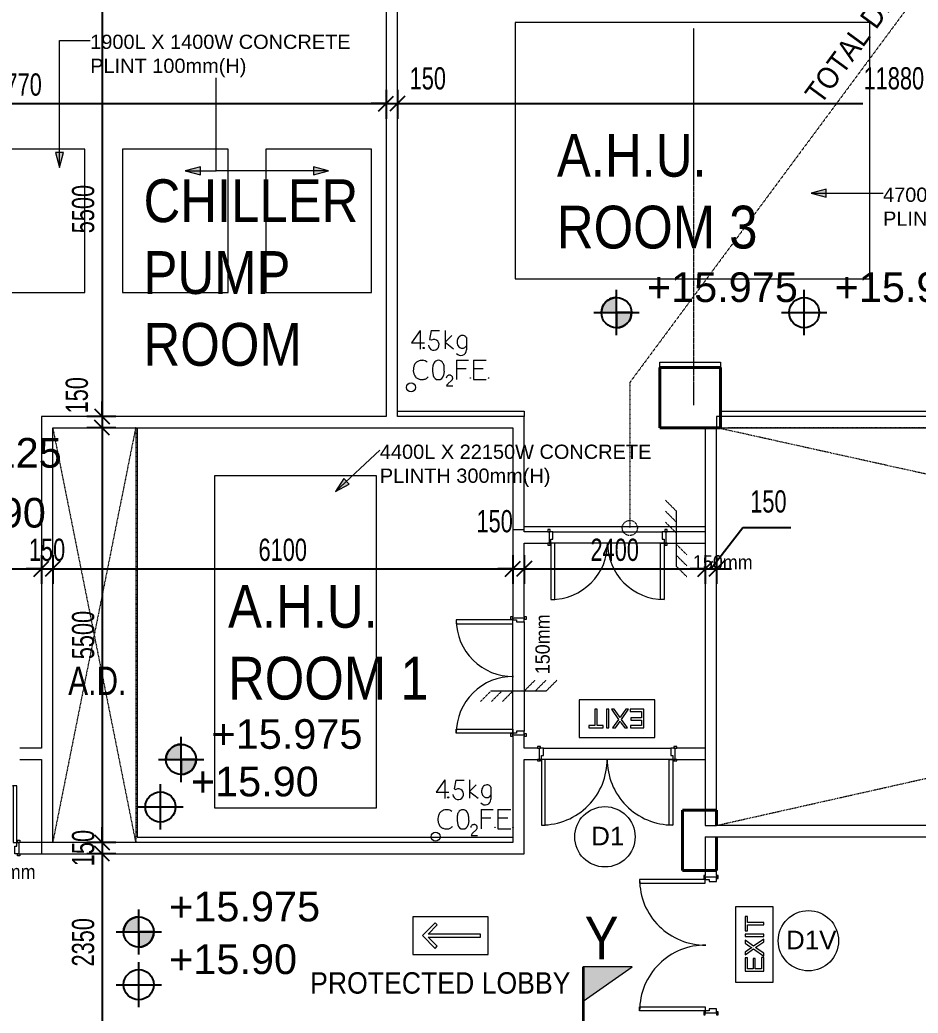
# Model space of a CAD drawing. Header units: millimetres. Extents: x 12827 to 109288, y -12264 to 68487.
# Drawn here: x 54654 to 66561, y 31842 to 45017 of the extents above; entities that cross this region are included whole.
import ezdxf

# ---------------------------------------------------------------- set-up
doc = ezdxf.new("R2010")
doc.units = ezdxf.units.MM
for name, pattern in [('Dash', [6, 3, -3]), ('Dash dot', [21, 10, -5, 1, -5]), ('Grid Line__1_200_', [10.5, 6, -1.5, 1.5, -1.5]), ('Hidden', [7.14375, 4.7625, -2.38125])]:
    doc.linetypes.add(name, pattern=pattern)
for name, color, linetype, lineweight in [('A-ANNO-DIMS', 211, 'Continuous', 5), ('A-ANNO-NOTE', 131, 'Continuous', 25), ('A-DETL', 90, 'Continuous', 9), ('A-DETL-GENF', 92, 'Continuous', 20), ('A-DETL-HDLN', 90, 'Dash', 9), ('A-DETL-THIN', 151, 'Continuous', 9), ('A-DETL-WIDE', 214, 'Continuous', 35), ('A-DOOR', 31, 'Continuous', 20), ('A-DOOR-FRAM', 31, 'Continuous', 30), ('A-FLOR', 192, 'Continuous', 9), ('A-GENM', 13, 'Continuous', 20), ('A-WALL', 113, 'Continuous', 20), ('G-ANNO-TEXT', 231, 'Continuous', 5), ('S-COLS', 52, 'Continuous', 20), ('S-GRID', 1, 'Continuous', 5)]:
    doc.layers.add(name, color=color, linetype=linetype, lineweight=lineweight)
doc.styles.add('Arial', font='arial.ttf', dxfattribs={"height": 393.413174})
doc.styles.add('Arial_1', font='arial.ttf', dxfattribs={"width": 0.7, "height": 295.05988})
doc.styles.add('Swis721 BT', font='swiss.ttf', dxfattribs={"width": 0.9, "height": 189.214176})
doc.styles.add('Swis721 BT_1', font='swiss.ttf', dxfattribs={"width": 0.85, "height": 567.642527})
doc.styles.add('Swis721 BT_2', font='swiss.ttf', dxfattribs={"width": 0.89, "height": 283.821263})
doc.styles.add('Swis721 BT_4', font='swiss.ttf', dxfattribs={"height": 245.978428})
doc.styles.add('Swis721 BT_7', font='swiss.ttf', dxfattribs={"width": 0.75, "height": 378.428351})
doc.styles.add('Swis721 BT_8', font='swiss.ttf', dxfattribs={"height": 189.214176})
doc.dimstyles.new('Linear_-_1_5mm_Arial', dxfattribs={"dimscale": 304.8, "dimtxt": 300, "dimasz": 0.656168, "dimexe": 0.656168, "dimexo": 0.0625, "dimgap": 0.328084, "dimtad": 1, "dimdec": 0, "dimzin": 0, "dimdsep": 46, "dimtxsty": 'Arial_1', "dimblk1": 'OBLIQUE', "dimblk2": 'OBLIQUE', "dimsah": 1, "dimcen": 0.09, "dimadec": 0, "dimazin": 0, "dimtfac": 1, "dimtdec": 4, "dimtix": 1, "dimtmove": 0, "dimatfit": 3, "dimfxl": 0.656168, "dimfxlon": 1, "dimtvp": 1, "dimtolj": 1, "dimtzin": 0, "dimarcsym": 2})
doc.dimstyles.new('Linear_-_1_5mm_Arial_1', dxfattribs={"dimscale": 304.8, "dimtxt": 300, "dimasz": 0.656168, "dimexe": 0.656168, "dimexo": 0.0625, "dimgap": 0.328084, "dimtad": 1, "dimdec": 0, "dimzin": 0, "dimdsep": 46, "dimtxsty": 'Arial_1', "dimblk1": 'OBLIQUE', "dimblk2": 'OBLIQUE', "dimsah": 1, "dimcen": 0.09, "dimadec": 0, "dimazin": 0, "dimtfac": 1, "dimtdec": 4, "dimtix": 1, "dimtmove": 2, "dimatfit": 3, "dimfxl": 0.656168, "dimfxlon": 1, "dimtvp": 1, "dimtolj": 1, "dimtzin": 0, "dimarcsym": 2})
doc.dimstyles.new('Linear_-_1_5mm_Arial_2', dxfattribs={"dimscale": 304.8, "dimtxt": 300, "dimasz": 0.656168, "dimexe": 0.656168, "dimexo": 0.0625, "dimgap": 0.328084, "dimtad": 1, "dimdec": 0, "dimzin": 0, "dimdsep": 46, "dimtxsty": 'Arial_1', "dimblk1": 'OBLIQUE', "dimblk2": 'OBLIQUE', "dimsah": 1, "dimcen": 0.09, "dimadec": 0, "dimazin": 0, "dimtfac": 1, "dimtdec": 4, "dimtix": 1, "dimtmove": 1, "dimatfit": 3, "dimfxl": 0.656168, "dimfxlon": 1, "dimtvp": 1, "dimtolj": 1, "dimtzin": 0, "dimarcsym": 2})

# ---------------------------------------------------------------- blocks, each defined once
blk = doc.blocks.new('DLN-Double Door__X04_ - _M34_ 1800 x 2000 _WH_-17144396-Copy of 2_F')
at = {"layer": 'A-DOOR', "lineweight": 15}
for p, q in [((-820, -75), (-870, -75)), ((-870, -75), (-870, -945)), ((-820, -945), (-820, -75)), ((820, -75), (870, -75)), ((820, -945), (820, -75)), ((870, -75), (870, -945)), ((-870, -945), (-820, -945)), ((870, -945), (820, -945))]:
    blk.add_line(p, q, dxfattribs=at)
for centre, start, end in [((-870, -75), 270, 0.5), ((870, -75), 179.5, 270)]:
    blk.add_arc(centre, 870, start, end, dxfattribs=at)
at = {"layer": 'A-DOOR-FRAM', "lineweight": 15}
for p, q in [((-885, 95), (-925, 95)), ((-925, 95), (-925, 75)), ((-925, 75), (-885, 75)), ((-845, 75), (-900, 75)), ((-900, 75), (-900, -75)), ((-885, 75), (-885, 95)), ((-845, -25), (-845, 75)), ((845, 75), (845, -25)), ((900, 75), (845, 75)), ((925, 95), (885, 95)), ((885, 95), (885, 75)), ((885, 75), (925, 75)), ((900, -75), (900, 75)), ((925, 75), (925, 95)), ((-885, -75), (-925, -75)), ((-925, -75), (-925, -95)), ((-925, -95), (-885, -95)), ((-900, -75), (-870, -75)), ((-885, -95), (-885, -75)), ((-870, -75), (-870, -25)), ((-870, -25), (-845, -25)), ((845, -25), (870, -25)), ((870, -25), (870, -75)), ((870, -75), (900, -75)), ((925, -75), (885, -75)), ((885, -75), (885, -95)), ((885, -95), (925, -95)), ((925, -95), (925, -75))]:
    blk.add_line(p, q, dxfattribs=at)
blk = doc.blocks.new('DLN-Double Door__X07_ - _M28x_1500 x 2000 _WH_-16661614-Copy of 2_F')
at = {"layer": 'A-DOOR', "lineweight": 15}
for p, q in [((-750, 825), (-700, 825)), ((-750, 75), (-750, 825)), ((-700, 825), (-700, 75)), ((700, 825), (700, 75)), ((750, 825), (700, 825)), ((750, 75), (750, 825)), ((-700, 75), (-750, 75)), ((700, 75), (750, 75))]:
    blk.add_line(p, q, dxfattribs=at)
for centre, start, end in [((-750, 75), 359.5, 90), ((750, 75), 90, 180.5)]:
    blk.add_arc(centre, 750, start, end, dxfattribs=at)
at = {"layer": 'A-DOOR-FRAM', "lineweight": 15}
for p, q in [((-790, 105), (-760, 105)), ((-790, 75), (-790, 105)), ((-760, 75), (-790, 75)), ((-775, 75), (-750, 75)), ((-775, -75), (-775, 75)), ((-760, 105), (-760, 75)), ((-750, 75), (-750, 25)), ((-750, 25), (-725, 25)), ((-725, 25), (-725, -75)), ((725, 25), (750, 25)), ((725, -75), (725, 25)), ((750, 75), (775, 75)), ((750, 25), (750, 75)), ((760, 75), (760, 105)), ((760, 105), (790, 105)), ((790, 75), (760, 75)), ((775, 75), (775, -75)), ((790, 105), (790, 75)), ((-790, -75), (-760, -75)), ((-790, -105), (-790, -75)), ((-760, -105), (-790, -105)), ((-725, -75), (-775, -75)), ((-760, -75), (-760, -105)), ((775, -75), (725, -75)), ((760, -105), (760, -75)), ((760, -75), (790, -75)), ((790, -105), (760, -105)), ((790, -75), (790, -105))]:
    blk.add_line(p, q, dxfattribs=at)
blk = doc.blocks.new('DLN_EXIT Sign Board - DLN_EXIT Sign Board-5973881-Copy of 2_F')
at = {"layer": 'A-GENM'}
for p, q in [((500, 250), (-500, 250)), ((-500, 250), (-500, -250)), ((500, -250), (500, 250)), ((-177, 121), (-354, 121)), ((-354, 121), (-354, -125)), ((-323, 17), (-323, 90)), ((-323, 90), (-177, 90)), ((-185, 17), (-323, 17)), ((-185, -13), (-185, 17)), ((-177, 90), (-177, 121)), ((-59, 9), (-154, -125)), ((-102, 121), (-138, 121)), ((-138, 121), (-59, 9)), ((-57, 58), (-102, 121)), ((-42, 34), (-57, 58)), ((-24, 59), (-42, 34)), ((20, 121), (-24, 59)), ((-22, 9), (58, 121)), ((73, -125), (-22, 9)), ((58, 121), (20, 121)), ((138, 121), (108, 121)), ((108, 121), (108, -125)), ((138, -125), (138, 121)), ((373, 121), (181, 121)), ((181, 121), (181, 90)), ((181, 90), (262, 90)), ((262, 90), (262, -125)), ((292, -125), (292, 90)), ((292, 90), (373, 90)), ((373, 90), (373, 121)), ((-354, -125), (-173, -125)), ((-323, -94), (-323, -13)), ((-323, -13), (-185, -13)), ((-173, -94), (-323, -94)), ((-173, -125), (-173, -94)), ((-154, -125), (-116, -125)), ((-116, -125), (-55, -38)), ((-55, -38), (-40, -17)), ((-40, -17), (-27, -36)), ((-27, -36), (36, -125)), ((36, -125), (73, -125)), ((108, -125), (138, -125)), ((262, -125), (292, -125)), ((-500, -250), (500, -250))]:
    blk.add_line(p, q, dxfattribs=at)
blk = doc.blocks.new('DLN-Double Door__X07_ - _M28x_1500 x 2000 _WH_-16661597-Copy of 2_F')
at = {"layer": 'A-DOOR', "lineweight": 15}
for p, q in [((-700, -75), (-750, -75)), ((-750, -75), (-750, -825)), ((-700, -825), (-700, -75)), ((700, -75), (750, -75)), ((700, -825), (700, -75)), ((750, -75), (750, -825)), ((-750, -825), (-700, -825)), ((750, -825), (700, -825))]:
    blk.add_line(p, q, dxfattribs=at)
for centre, start, end in [((-750, -75), 270, 0.5), ((750, -75), 179.5, 270)]:
    blk.add_arc(centre, 750, start, end, dxfattribs=at)
at = {"layer": 'A-DOOR-FRAM', "lineweight": 15}
for p, q in [((-760, 105), (-790, 105)), ((-790, 105), (-790, 75)), ((-790, 75), (-760, 75)), ((-725, 75), (-775, 75)), ((-775, 75), (-775, -75)), ((-760, 75), (-760, 105)), ((-725, -25), (-725, 75)), ((725, 75), (725, -25)), ((775, 75), (725, 75)), ((790, 105), (760, 105)), ((760, 105), (760, 75)), ((760, 75), (790, 75)), ((775, -75), (775, 75)), ((790, 75), (790, 105)), ((-760, -75), (-790, -75)), ((-790, -75), (-790, -105)), ((-790, -105), (-760, -105)), ((-775, -75), (-750, -75)), ((-760, -105), (-760, -75)), ((-750, -75), (-750, -25)), ((-750, -25), (-725, -25)), ((725, -25), (750, -25)), ((750, -25), (750, -75)), ((750, -75), (775, -75)), ((790, -75), (760, -75)), ((760, -75), (760, -105)), ((760, -105), (790, -105)), ((790, -105), (790, -75))]:
    blk.add_line(p, q, dxfattribs=at)
blk = doc.blocks.new('DLN_Direction Board - Direction-Red-3889199-Copy of 2_F')
at = {"layer": 'A-GENM'}
for p, q in [((500, 0), (-500, 0)), ((-500, 0), (-500, -500)), ((500, -500), (500, 0)), ((202, -80), (174, -109)), ((174, -109), (295, -230)), ((372, -250), (202, -80)), ((295, -230), (-400, -230)), ((-400, -230), (-400, -270)), ((202, -420), (372, -250)), ((-400, -270), (295, -270)), ((295, -270), (174, -391)), ((174, -391), (202, -420)), ((-500, -500), (500, -500))]:
    blk.add_line(p, q, dxfattribs=at)
blk = doc.blocks.new('DLN_2D- CO2F_E - COFE-19082816-Copy of 2_F')
at = {"layer": 'A-DETL-GENF'}
for p, q in [((-17, 748), (-132, 585)), ((-17, 748), (-17, 499)), ((128, 745), (105, 626)), ((128, 745), (239, 745)), ((311, 749), (311, 505)), ((311, 594), (399, 682)), ((-132, 585), (37, 585)), ((105, 626), (131, 621)), ((311, 594), (424, 505)), ((594, 652), (594, 489)), ((463, 352), (623, 352)), ((463, 352), (463, 97)), ((686, 352), (856, 352)), ((686, 352), (686, 97)), ((145, 208), (154, 149)), ((301, 208), (292, 149)), ((463, 243), (593, 243)), ((686, 243), (816, 243)), ((331, 11), (415, 11)), ((352, 42), (393, 79)), ((686, 97), (856, 97))]:
    blk.add_line(p, q, dxfattribs=at)
for centre, radius in [((28, 515), 7.48), ((-140, -7), 60), ((647, 118), 3), ((887, 118), 3)]:
    blk.add_circle(centre, radius, dxfattribs=at)
for centre, radius, start, end in [((539, 619), 61.4, 118.4863, 146.781), ((539, 619), 61.4, 87.5137, 118.4863), ((538, 608), 73.2, 66.4863, 87.5137), ((545, 622), 57.4, 31.0497, 66.4863), ((161, 557), 70.7, 183.8046, 115.1955), ((551, 601), 80.3, 161.219, 180.781), ((653, 602), 183, 180.781, 189.219), ((557, 587), 85.2, 189.219, 210.781), ((585, 589), 116, 146.781, 161.219), ((539, 576), 64.4, 210.781, 239.219), ((539, 576), 64.4, 271.0549, 328.5853), ((520, 489), 73.8, 218.3959, 0), ((539, 576), 64.4, 239.219, 271.0549), ((191, 196), 302, 164.9644, 172.7557), ((-4, 248), 101, 139.3393, 165.241), ((-4, 248), 101, 117.3794, 139.3393), ((10, 218), 133, 87.6545, 116.6047), ((11, 253), 98.9, 49.3487, 87.6545), ((977, 204), 832, 175.5969, 179.6803), ((246, 260), 99.2, 146.4031, 175.5969), ((221, 289), 62.8, 88.1154, 155.8846), ((225, 289), 62.8, 24.1154, 91.8846), ((200, 260), 99.2, 4.4031, 33.5969), ((-531, 204), 832, 0.3197, 4.4031), ((2, 220), 112, 173.0655, 194.7367), ((290, 299), 411, 195.1825, 200.7734), ((-22, 181), 76.5, 200.5788, 234.8357), ((10, 196), 99.8, 297.0921, 320.3091), ((216, 159), 62.1, 189, 276.8019), ((230, 159), 62.1, 263.1981, 351), ((366, 114), 39.4, 141.0169, 178.9831), ((366, 114), 39.4, 112.8661, 141.0169), ((366, 114), 39.4, 90.3809, 112.8661), ((372, 110), 44, 77.7176, 98.2824), ((371, 105), 48.4, 58.2824, 77.7176), ((381, 121), 29.6, 35.7176, 58.2824), ((370, 113), 43.1, 18.2824, 35.7176), ((2, 216), 119, 235.3378, 254.6622), ((7, 237), 141, 254.7908, 273.2092), ((10, 196), 99.8, 272.9079, 297.0921), ((457, -50), 140, 145.8137, 154.1863), ((408, -16), 80.3, 134.1863, 145.8137), ((334, 140), 84.9, 313.9551, 330.0449), ((300, 142), 117, 337.7231, 342.2769), ((384, 118), 28, 357.7176, 18.2824), ((383, 115), 29.7, 342.2769, 3.7231)]:
    blk.add_arc(centre, radius, start, end, dxfattribs=at)
blk = doc.blocks.new('DLN_Slab Level Mark - SSL-2mm_Type 2-2670448-Copy of 2_F')
at = {"layer": 'A-ANNO-NOTE'}
for p, q in [((0, 1.5), (0, -1.5)), ((-1.5, 0), (1.5, 0))]:
    blk.add_line(p, q, dxfattribs=at)
blk.add_circle((0, 0), 1, dxfattribs=at)
blk = doc.blocks.new('DLN_Slab Level Mark - FFL-2mm_Type 2-2670450-Copy of 2_F')
at = {"layer": 'A-ANNO-NOTE', "lineweight": 5}
h = blk.add_hatch(color=256, dxfattribs=at)
edge = h.paths.add_edge_path(flags=0)
edge.add_arc((0, 0), 1, 0, 90, ccw=False)
edge.add_line((1, 0), (0, 0))
edge.add_line((0, 0), (0, 1))
h = blk.add_hatch(color=256, dxfattribs=at)
edge = h.paths.add_edge_path(flags=0)
edge.add_arc((0, 0), 1, 180, 270, ccw=False)
edge.add_line((-1, 0), (0, 0))
edge.add_line((0, 0), (0, -1))
at = {"layer": 'A-ANNO-NOTE'}
for p, q in [((0, 1.5), (0, -1.5)), ((0, 1), (0, 0)), ((0, 0), (-1, 0)), ((0, -1), (0, 0)), ((0, 0), (1, 0)), ((-1.5, 0), (1.5, 0))]:
    blk.add_line(p, q, dxfattribs=at)
blk.add_circle((0, 0), 1, dxfattribs=at)
for start, end in [(360, 90), (180, 270)]:
    blk.add_arc((0, 0), 1, start, end, dxfattribs=at)
blk = doc.blocks.new('GBP_Door Mark1 - 2 x 1_3_RT_ Border WHITE-11425889-Copy of 2_F')
at = {"layer": 'A-ANNO-NOTE', "lineweight": 5}
blk.add_circle((-31.356, 27.261), 2, dxfattribs=at)
blk = doc.blocks.new('GBP_Door Mark - 2 x 1_3_RT_ Border WHITE-4013245-Copy of 2_F')
at = {"layer": 'A-ANNO-NOTE', "lineweight": 5}
blk.add_circle((-31.356, 27.261), 2, dxfattribs=at)
blk = doc.blocks.new('_Oblique')
at = {"color": 0, "linetype": 'ByBlock', "lineweight": -2}
blk.add_line((-0.5, -0.5), (0.5, 0.5), dxfattribs=at)
blk = doc.blocks.new('DIMBLOCK24-Copy of 2_F')
at = {"layer": 'A-ANNO-DIMS', "color": 0, "lineweight": -2, "transparency": 16777216}
for p, q in [((49739, 44087), (49739, 43706)), ((59509, 44087), (59509, 43706)), ((49739, 43906), (59509, 43906))]:
    blk.add_line(p, q, dxfattribs=at)
at = {"layer": 'Defpoints', "color": 0, "transparency": 16777216}
for p in [(49739, 44106), (59509, 44106), (59509, 43906)]:
    blk.add_point(p, dxfattribs=at)
at = {"layer": 'A-ANNO-DIMS', "color": 0, "lineweight": -2, "transparency": 16777216, "xscale": 200, "yscale": 200, "zscale": 200, "rotation": 180}
blk.add_blockref('_Oblique', (49739, 43906), dxfattribs=at)
at = {"layer": 'A-ANNO-DIMS', "color": 0, "lineweight": -2, "transparency": 16777216, "xscale": 200, "yscale": 200, "zscale": 200}
blk.add_blockref('_Oblique', (59509, 43906), dxfattribs=at)
at = {"layer": 'A-ANNO-DIMS', "color": 0, "transparency": 16777216, "insert": (54624, 44157), "char_height": 295.1, "width": 753.23, "attachment_point": 5, "style": 'Arial_1'}
blk.add_mtext('\\A1;9770', dxfattribs=at)
blk = doc.blocks.new('DIMBLOCK25-Copy of 2_F')
at = {"layer": 'A-ANNO-DIMS', "color": 0, "lineweight": -2, "transparency": 16777216}
for p, q in [((59509, 44087), (59509, 43706)), ((59659, 44087), (59659, 43706)), ((59509, 43906), (59309, 43906)), ((59509, 43906), (59659, 43906)), ((59659, 43906), (59859, 43906))]:
    blk.add_line(p, q, dxfattribs=at)
at = {"layer": 'Defpoints', "color": 0, "transparency": 16777216}
for p in [(59509, 44106), (59659, 44106), (59659, 43906)]:
    blk.add_point(p, dxfattribs=at)
at = {"layer": 'A-ANNO-DIMS', "color": 0, "lineweight": -2, "transparency": 16777216, "xscale": 200, "yscale": 200, "zscale": 200}
blk.add_blockref('_Oblique', (59509, 43906), dxfattribs=at)
at = {"layer": 'A-ANNO-DIMS', "color": 0, "lineweight": -2, "transparency": 16777216, "xscale": 200, "yscale": 200, "zscale": 200, "rotation": 180}
blk.add_blockref('_Oblique', (59659, 43906), dxfattribs=at)
at = {"layer": 'A-ANNO-DIMS', "color": 0, "transparency": 16777216, "insert": (59821, 44389), "char_height": 295.1, "width": 564.92, "attachment_point": 1, "line_spacing_factor": 0.938532, "style": 'Arial_1'}
blk.add_mtext('\\A1;150', dxfattribs=at)
blk = doc.blocks.new('DIMBLOCK26-Copy of 2_F')
at = {"layer": 'A-ANNO-DIMS', "color": 0, "lineweight": -2, "transparency": 16777216}
for p, q in [((59659, 44087), (59659, 43706)), ((71539, 44087), (71539, 43706)), ((59659, 43906), (65830, 43906)), ((71539, 43906), (66787, 43906))]:
    blk.add_line(p, q, dxfattribs=at)
at = {"layer": 'Defpoints', "color": 0, "transparency": 16777216}
for p in [(59659, 44106), (71539, 44106), (71539, 43906)]:
    blk.add_point(p, dxfattribs=at)
at = {"layer": 'A-ANNO-DIMS', "color": 0, "lineweight": -2, "transparency": 16777216, "xscale": 200, "yscale": 200, "zscale": 200, "rotation": 180}
blk.add_blockref('_Oblique', (59659, 43906), dxfattribs=at)
at = {"layer": 'A-ANNO-DIMS', "color": 0, "lineweight": -2, "transparency": 16777216, "xscale": 200, "yscale": 200, "zscale": 200}
blk.add_blockref('_Oblique', (71539, 43906), dxfattribs=at)
at = {"layer": 'A-ANNO-DIMS', "color": 0, "transparency": 16777216, "insert": (65838, 44389), "char_height": 295.1, "width": 941.54, "attachment_point": 1, "line_spacing_factor": 0.938532, "style": 'Arial_1'}
blk.add_mtext('\\A1;11880', dxfattribs=at)
blk = doc.blocks.new('DIMBLOCK50-Copy of 2_F')
at = {"layer": 'A-ANNO-DIMS', "color": 0, "lineweight": -2, "transparency": 16777216}
for p, q in [((52189, 37916), (52189, 37535)), ((54939, 37916), (54939, 37535)), ((52189, 37735), (54939, 37735))]:
    blk.add_line(p, q, dxfattribs=at)
at = {"layer": 'Defpoints', "color": 0, "transparency": 16777216}
for p in [(52189, 37935), (54939, 37935), (54939, 37735)]:
    blk.add_point(p, dxfattribs=at)
at = {"layer": 'A-ANNO-DIMS', "color": 0, "lineweight": -2, "transparency": 16777216, "xscale": 200, "yscale": 200, "zscale": 200, "rotation": 180}
blk.add_blockref('_Oblique', (52189, 37735), dxfattribs=at)
at = {"layer": 'A-ANNO-DIMS', "color": 0, "lineweight": -2, "transparency": 16777216, "xscale": 200, "yscale": 200, "zscale": 200}
blk.add_blockref('_Oblique', (54939, 37735), dxfattribs=at)
at = {"layer": 'A-ANNO-DIMS', "color": 0, "transparency": 16777216, "insert": (53564, 37986), "char_height": 295.1, "width": 753.23, "attachment_point": 5, "style": 'Arial_1'}
blk.add_mtext('\\A1;2750', dxfattribs=at)
blk = doc.blocks.new('DIMBLOCK51-Copy of 2_F')
at = {"layer": 'A-ANNO-DIMS', "color": 0, "lineweight": -2, "transparency": 16777216}
for p, q in [((54939, 37916), (54939, 37535)), ((55089, 37916), (55089, 37535)), ((54939, 37735), (54739, 37735)), ((54939, 37735), (55089, 37735)), ((55089, 37735), (55289, 37735))]:
    blk.add_line(p, q, dxfattribs=at)
at = {"layer": 'Defpoints', "color": 0, "transparency": 16777216}
for p in [(54939, 37935), (55089, 37935), (55089, 37735)]:
    blk.add_point(p, dxfattribs=at)
at = {"layer": 'A-ANNO-DIMS', "color": 0, "lineweight": -2, "transparency": 16777216, "xscale": 200, "yscale": 200, "zscale": 200}
blk.add_blockref('_Oblique', (54939, 37735), dxfattribs=at)
at = {"layer": 'A-ANNO-DIMS', "color": 0, "lineweight": -2, "transparency": 16777216, "xscale": 200, "yscale": 200, "zscale": 200, "rotation": 180}
blk.add_blockref('_Oblique', (55089, 37735), dxfattribs=at)
at = {"layer": 'A-ANNO-DIMS', "color": 0, "transparency": 16777216, "insert": (55014, 37986), "char_height": 295.1, "width": 564.92, "attachment_point": 5, "style": 'Arial_1'}
blk.add_mtext('\\A1;150', dxfattribs=at)
blk = doc.blocks.new('DIMBLOCK52-Copy of 2_F')
at = {"layer": 'A-ANNO-DIMS', "color": 0, "lineweight": -2, "transparency": 16777216}
for p, q in [((55089, 37916), (55089, 37535)), ((61189, 37916), (61189, 37535)), ((55089, 37735), (61189, 37735))]:
    blk.add_line(p, q, dxfattribs=at)
at = {"layer": 'Defpoints', "color": 0, "transparency": 16777216}
for p in [(55089, 37935), (61189, 37935), (61189, 37735)]:
    blk.add_point(p, dxfattribs=at)
at = {"layer": 'A-ANNO-DIMS', "color": 0, "lineweight": -2, "transparency": 16777216, "xscale": 200, "yscale": 200, "zscale": 200, "rotation": 180}
blk.add_blockref('_Oblique', (55089, 37735), dxfattribs=at)
at = {"layer": 'A-ANNO-DIMS', "color": 0, "lineweight": -2, "transparency": 16777216, "xscale": 200, "yscale": 200, "zscale": 200}
blk.add_blockref('_Oblique', (61189, 37735), dxfattribs=at)
at = {"layer": 'A-ANNO-DIMS', "color": 0, "transparency": 16777216, "insert": (58139, 37986), "char_height": 295.1, "width": 753.23, "attachment_point": 5, "style": 'Arial_1'}
blk.add_mtext('\\A1;6100', dxfattribs=at)
blk = doc.blocks.new('DIMBLOCK53-Copy of 2_F')
at = {"layer": 'A-ANNO-DIMS', "color": 0, "lineweight": -2, "transparency": 16777216}
for p, q in [((61189, 37916), (61189, 37535)), ((61339, 37916), (61339, 37535)), ((61189, 37735), (60989, 37735)), ((61189, 37735), (61339, 37735)), ((61339, 37735), (61539, 37735))]:
    blk.add_line(p, q, dxfattribs=at)
at = {"layer": 'Defpoints', "color": 0, "transparency": 16777216}
for p in [(61189, 37935), (61339, 37935), (61339, 37735)]:
    blk.add_point(p, dxfattribs=at)
at = {"layer": 'A-ANNO-DIMS', "color": 0, "lineweight": -2, "transparency": 16777216, "xscale": 200, "yscale": 200, "zscale": 200}
blk.add_blockref('_Oblique', (61189, 37735), dxfattribs=at)
at = {"layer": 'A-ANNO-DIMS', "color": 0, "lineweight": -2, "transparency": 16777216, "xscale": 200, "yscale": 200, "zscale": 200, "rotation": 180}
blk.add_blockref('_Oblique', (61339, 37735), dxfattribs=at)
at = {"layer": 'A-ANNO-DIMS', "color": 0, "transparency": 16777216, "insert": (60707, 38515), "char_height": 295.1, "width": 564.92, "attachment_point": 1, "line_spacing_factor": 0.938532, "style": 'Arial_1'}
blk.add_mtext('\\A1;150', dxfattribs=at)
blk = doc.blocks.new('DIMBLOCK54-Copy of 2_F')
at = {"layer": 'A-ANNO-DIMS', "color": 0, "lineweight": -2, "transparency": 16777216}
for p, q in [((61339, 37916), (61339, 37535)), ((63739, 37916), (63739, 37535)), ((61339, 37735), (63739, 37735))]:
    blk.add_line(p, q, dxfattribs=at)
at = {"layer": 'Defpoints', "color": 0, "transparency": 16777216}
for p in [(61339, 37935), (63739, 37935), (63739, 37735)]:
    blk.add_point(p, dxfattribs=at)
at = {"layer": 'A-ANNO-DIMS', "color": 0, "lineweight": -2, "transparency": 16777216, "xscale": 200, "yscale": 200, "zscale": 200, "rotation": 180}
blk.add_blockref('_Oblique', (61339, 37735), dxfattribs=at)
at = {"layer": 'A-ANNO-DIMS', "color": 0, "lineweight": -2, "transparency": 16777216, "xscale": 200, "yscale": 200, "zscale": 200}
blk.add_blockref('_Oblique', (63739, 37735), dxfattribs=at)
at = {"layer": 'A-ANNO-DIMS', "color": 0, "transparency": 16777216, "insert": (62539, 37986), "char_height": 295.1, "width": 753.23, "attachment_point": 5, "style": 'Arial_1'}
blk.add_mtext('\\A1;2400', dxfattribs=at)
blk = doc.blocks.new('DIMBLOCK55-Copy of 2_F')
at = {"layer": 'A-ANNO-DIMS', "color": 0, "lineweight": -2, "transparency": 16777216}
for p, q in [((63814, 37735), (64236, 38284)), ((64236, 38284), (64872, 38284)), ((63739, 37916), (63739, 37535)), ((63889, 37916), (63889, 37535)), ((63739, 37735), (63539, 37735)), ((63739, 37735), (63889, 37735)), ((63739, 37735), (63889, 37735)), ((63889, 37735), (64089, 37735))]:
    blk.add_line(p, q, dxfattribs=at)
at = {"layer": 'Defpoints', "color": 0, "transparency": 16777216}
for p in [(63739, 37935), (63889, 37935), (63889, 37735)]:
    blk.add_point(p, dxfattribs=at)
at = {"layer": 'A-ANNO-DIMS', "color": 0, "lineweight": -2, "transparency": 16777216, "xscale": 200, "yscale": 200, "zscale": 200}
blk.add_blockref('_Oblique', (63739, 37735), dxfattribs=at)
at = {"layer": 'A-ANNO-DIMS', "color": 0, "lineweight": -2, "transparency": 16777216, "xscale": 200, "yscale": 200, "zscale": 200, "rotation": 180}
blk.add_blockref('_Oblique', (63889, 37735), dxfattribs=at)
at = {"layer": 'A-ANNO-DIMS', "color": 0, "transparency": 16777216, "insert": (64336, 38777), "char_height": 295.1, "width": 564.92, "attachment_point": 1, "line_spacing_factor": 0.938532, "style": 'Arial_1'}
blk.add_mtext('\\A1;150', dxfattribs=at)
blk = doc.blocks.new('DIMBLOCK57-Copy of 2_F')
at = {"layer": 'A-ANNO-DIMS', "color": 0, "lineweight": -2, "transparency": 16777216}
for p, q in [((55925, 45257), (55544, 45257)), ((55744, 45257), (55744, 39757)), ((55925, 39757), (55544, 39757))]:
    blk.add_line(p, q, dxfattribs=at)
at = {"layer": 'Defpoints', "color": 0, "transparency": 16777216}
for p in [(55944, 45257), (55744, 39757), (55944, 39757)]:
    blk.add_point(p, dxfattribs=at)
at = {"layer": 'A-ANNO-DIMS', "color": 0, "lineweight": -2, "transparency": 16777216, "xscale": 200, "yscale": 200, "zscale": 200}
for p, rotation in [((55744, 45257), 90), ((55744, 39757), 270)]:
    blk.add_blockref('_Oblique', p, dxfattribs=dict(at, rotation=rotation))
at = {"layer": 'A-ANNO-DIMS', "color": 0, "transparency": 16777216, "insert": (55494, 42507), "char_height": 295.1, "width": 753.23, "attachment_point": 5, "rotation": 90, "style": 'Arial_1'}
blk.add_mtext('\\A1;5500', dxfattribs=at)
blk = doc.blocks.new('DIMBLOCK58-Copy of 2_F')
at = {"layer": 'A-ANNO-DIMS', "color": 0, "lineweight": -2, "transparency": 16777216}
for p, q in [((55744, 39757), (55744, 39957)), ((55925, 39757), (55544, 39757)), ((55744, 39757), (55744, 39607)), ((55925, 39607), (55544, 39607)), ((55744, 39607), (55744, 39407))]:
    blk.add_line(p, q, dxfattribs=at)
at = {"layer": 'Defpoints', "color": 0, "transparency": 16777216}
for p in [(55944, 39757), (55744, 39607), (55944, 39607)]:
    blk.add_point(p, dxfattribs=at)
at = {"layer": 'A-ANNO-DIMS', "color": 0, "lineweight": -2, "transparency": 16777216, "xscale": 200, "yscale": 200, "zscale": 200}
for p, rotation in [((55744, 39757), 270), ((55744, 39607), 90)]:
    blk.add_blockref('_Oblique', p, dxfattribs=dict(at, rotation=rotation))
at = {"layer": 'A-ANNO-DIMS', "color": 0, "transparency": 16777216, "insert": (55261, 39797), "char_height": 295.1, "width": 564.92, "attachment_point": 1, "rotation": 90, "line_spacing_factor": 0.938532, "style": 'Arial_1'}
blk.add_mtext('\\A1;150', dxfattribs=at)
blk = doc.blocks.new('DIMBLOCK59-Copy of 2_F')
at = {"layer": 'A-ANNO-DIMS', "color": 0, "lineweight": -2, "transparency": 16777216}
for p, q in [((55925, 39607), (55544, 39607)), ((55744, 39607), (55744, 34107)), ((55925, 34107), (55544, 34107))]:
    blk.add_line(p, q, dxfattribs=at)
at = {"layer": 'Defpoints', "color": 0, "transparency": 16777216}
for p in [(55944, 39607), (55744, 34107), (55944, 34107)]:
    blk.add_point(p, dxfattribs=at)
at = {"layer": 'A-ANNO-DIMS', "color": 0, "lineweight": -2, "transparency": 16777216, "xscale": 200, "yscale": 200, "zscale": 200}
for p, rotation in [((55744, 39607), 90), ((55744, 34107), 270)]:
    blk.add_blockref('_Oblique', p, dxfattribs=dict(at, rotation=rotation))
at = {"layer": 'A-ANNO-DIMS', "color": 0, "transparency": 16777216, "insert": (55494, 36857), "char_height": 295.1, "width": 753.23, "attachment_point": 5, "rotation": 90, "style": 'Arial_1'}
blk.add_mtext('\\A1;5500', dxfattribs=at)
blk = doc.blocks.new('DIMBLOCK60-Copy of 2_F')
at = {"layer": 'A-ANNO-DIMS', "color": 0, "lineweight": -2, "transparency": 16777216}
for p, q in [((55744, 34107), (55744, 34307)), ((55925, 34107), (55544, 34107)), ((55744, 34107), (55744, 33957)), ((55925, 33957), (55544, 33957)), ((55744, 33957), (55744, 33757))]:
    blk.add_line(p, q, dxfattribs=at)
at = {"layer": 'Defpoints', "color": 0, "transparency": 16777216}
for p in [(55944, 34107), (55744, 33957), (55944, 33957)]:
    blk.add_point(p, dxfattribs=at)
at = {"layer": 'A-ANNO-DIMS', "color": 0, "lineweight": -2, "transparency": 16777216, "xscale": 200, "yscale": 200, "zscale": 200}
for p, rotation in [((55744, 34107), 270), ((55744, 33957), 90)]:
    blk.add_blockref('_Oblique', p, dxfattribs=dict(at, rotation=rotation))
at = {"layer": 'A-ANNO-DIMS', "color": 0, "transparency": 16777216, "insert": (55494, 34032), "char_height": 295.1, "width": 564.92, "attachment_point": 5, "rotation": 90, "style": 'Arial_1'}
blk.add_mtext('\\A1;150', dxfattribs=at)
blk = doc.blocks.new('DIMBLOCK61-Copy of 2_F')
at = {"layer": 'A-ANNO-DIMS', "color": 0, "lineweight": -2, "transparency": 16777216}
for p, q in [((55925, 33957), (55544, 33957)), ((55744, 33957), (55744, 31607)), ((55925, 31607), (55544, 31607))]:
    blk.add_line(p, q, dxfattribs=at)
at = {"layer": 'Defpoints', "color": 0, "transparency": 16777216}
for p in [(55944, 33957), (55744, 31607), (55944, 31607)]:
    blk.add_point(p, dxfattribs=at)
at = {"layer": 'A-ANNO-DIMS', "color": 0, "lineweight": -2, "transparency": 16777216, "xscale": 200, "yscale": 200, "zscale": 200}
for p, rotation in [((55744, 33957), 90), ((55744, 31607), 270)]:
    blk.add_blockref('_Oblique', p, dxfattribs=dict(at, rotation=rotation))
at = {"layer": 'A-ANNO-DIMS', "color": 0, "transparency": 16777216, "insert": (55493, 32782), "char_height": 295.1, "width": 753.23, "attachment_point": 5, "rotation": 90, "style": 'Arial_1'}
blk.add_mtext('\\A1;2350', dxfattribs=at)

msp = doc.modelspace()

# ---------------------------------------------------------------- hatches: boundary and pattern name
at = {"layer": 'A-DETL-GENF'}
h = msp.add_hatch(color=7, dxfattribs=at)
h.paths.add_polyline_path([(62770.26932, 29573.98984), (62120.26932, 30029.12474), (62120.26932, 29573.98984)], flags=0)
h.paths.add_polyline_path([(62120.26932, 32002.37468), (62770.26932, 32457.50958), (62120.26932, 32457.50958)], flags=0)
at = {"layer": 'G-ANNO-TEXT'}
for points in [[(55179.84283, 43057.61559), (55233.43267, 43257.61559), (55126.25299, 43257.61559)], [(56847.21521, 43013.50644), (57047.21521, 42959.9166), (57047.21521, 43067.09628)], [(58746.41476, 43013.50644), (58546.41476, 43067.09628), (58546.41476, 42959.9166)], [(65143.38674, 42716.93451), (65343.38674, 42663.34467), (65343.38674, 42770.52435)], [(58837.42985, 38759.17294), (59020.28189, 38856.31718), (58947.21225, 38934.72834)]]:
    msp.add_hatch(color=130, dxfattribs=at).paths.add_polyline_path(points, flags=0)

# ---------------------------------------------------------------- linework, layer by layer
at = {"layer": 'A-DETL', "linetype": 'Dash dot'}
for p, q in [((63889.29296, 34332.48546), (87689.29296, 39682.48548)), ((87689.29296, 34332.48546), (63889.29296, 39607.48546))]:
    msp.add_line(p, q, dxfattribs=at)
msp.add_circle((62739.29296, 38277.48546), 100, dxfattribs=at)
at = {"layer": 'A-DETL-HDLN'}
for p, q in [((71318.3843, 51791.27067), (62739.29296, 40207.48546)), ((62739.29296, 40207.48546), (62739.29296, 38277.48546)), ((56189.29296, 39607.48546), (55089.29296, 34107.48546)), ((55089.29296, 39607.48546), (56189.29296, 34107.48542)), ((56189.29296, 39607.48546), (56189.29296, 34107.48542)), ((71539.29296, 39607.48546), (64039.29296, 39607.48546))]:
    msp.add_line(p, q, dxfattribs=at)
at = {"layer": 'A-DETL-HDLN', "linetype": 'Hidden'}
for p, q in [((63212.54803, 38644.88497), (63353.96938, 38503.46361)), ((63212.54803, 38499.44258), (63353.96938, 38358.02122)), ((63353.96938, 38503.46361), (63353.96938, 37771.69406)), ((63212.54803, 38354.00019), (63353.96938, 38212.57884)), ((63353.96938, 38062.57884), (63495.39074, 37921.15748)), ((63353.96938, 37917.13645), (63495.39074, 37775.71509)), ((63353.96938, 37771.69406), (63495.39074, 37630.27271)), ((61342.1626, 36116.91911), (61483.58396, 36258.34047)), ((61487.60499, 36116.91911), (61629.02634, 36258.34047)), ((61633.04738, 36116.91911), (61774.46873, 36258.34047)), ((60759.85647, 35975.49776), (60901.27783, 36116.91911)), ((60901.27783, 36116.91911), (61633.04738, 36116.91911)), ((60905.29886, 35975.49776), (61046.72021, 36116.91911)), ((61050.74125, 35975.49776), (61192.1626, 36116.91911))]:
    msp.add_line(p, q, dxfattribs=at)
at = {"layer": 'A-DETL-THIN'}
for p, q in [((62770.26932, 32457.50958), (62120.26932, 32457.50958)), ((62120.26932, 32457.50958), (62120.26932, 32002.37468)), ((62120.26932, 32002.37468), (62770.26932, 32457.50958))]:
    msp.add_line(p, q, dxfattribs=at)
at = {"layer": 'A-DETL-WIDE'}
msp.add_line((62120.26932, 32457.50958), (62120.26932, 29573.98984), dxfattribs=at)
at = {"layer": 'A-FLOR'}
for p, q in [((65921.79297, 44983.48546), (61221.79297, 44983.48546)), ((61221.79297, 44983.48546), (61221.79297, 41583.48546)), ((65921.79297, 41583.48546), (65921.79297, 44983.48546)), ((55516.29295, 43300.48547), (54116.29295, 43300.48547)), ((55516.29295, 41400.4857), (55516.29295, 43300.48547)), ((57416.29295, 43300.48547), (56016.29295, 43300.48547)), ((56016.29295, 43300.48547), (56016.29295, 41400.4857)), ((57416.29295, 41400.4857), (57416.29295, 43300.48547)), ((59316.29295, 43300.48547), (57916.29295, 43300.48547)), ((57916.29295, 43300.48547), (57916.29295, 41400.4857)), ((59316.29295, 41400.4857), (59316.29295, 43300.48547)), ((61221.79297, 41583.48546), (65921.79297, 41583.48546)), ((54116.29295, 41400.4857), (55516.29295, 41400.4857)), ((56016.29295, 41400.4857), (57416.29295, 41400.4857)), ((57916.29295, 41400.4857), (59316.29295, 41400.4857)), ((63139.29296, 40407.48546), (63139.29296, 40477.8778)), ((63139.29296, 40477.8778), (63939.29296, 40477.8778)), ((63939.29296, 40477.8778), (63939.29296, 40407.48546)), ((59659.29296, 39827.8778), (61339.29296, 39827.8778)), ((61339.29296, 39827.8778), (61339.29296, 39757.48546)), ((63939.29296, 39827.8778), (71539.29296, 39827.8778)), ((56209.56851, 39607.48546), (56209.56851, 34177.8778)), ((59382.71242, 38970.79735), (57232.71242, 38970.79735)), ((57232.71242, 38970.79735), (57232.71242, 34567.48546)), ((59382.71242, 34567.48546), (59382.71242, 38970.79735)), ((61339.29296, 38297.8778), (63739.29296, 38297.8778)), ((57232.71242, 34567.48546), (59382.71242, 34567.48546)), ((56209.56851, 34177.8778), (61189.29296, 34177.8778))]:
    msp.add_line(p, q, dxfattribs=at)
at = {"layer": 'A-FLOR', "lineweight": 20}
for p, q in [((61594.29296, 35357.48546), (63284.29296, 35357.48546)), ((63309.29296, 35207.48546), (61569.29296, 35207.48546))]:
    msp.add_line(p, q, dxfattribs=at)
at = {"layer": 'A-WALL'}
for p, q in [((59509.29296, 45257.48546), (59509.29296, 39757.48546)), ((59659.29296, 39757.48546), (59659.29296, 45257.48546)), ((54939.29296, 39757.48546), (54939.29296, 35357.48546)), ((59509.29296, 39757.48546), (54939.29296, 39757.48546)), ((61339.29296, 39757.48546), (59659.29296, 39757.48546)), ((61339.29296, 38227.48546), (61339.29296, 39757.48546)), ((71689.29296, 39757.48546), (63889.29296, 39757.48546)), ((63889.29296, 39757.48546), (63889.29296, 39607.48546)), ((55089.29296, 34107.48546), (55089.29296, 39607.48546)), ((55089.29296, 39607.48546), (61189.29296, 39607.48546)), ((61189.29296, 39607.48546), (61189.29296, 37097.48546)), ((63739.29296, 39607.48546), (63739.29296, 34332.48546)), ((63889.29296, 39607.48546), (63739.29296, 39607.48546)), ((63889.29296, 34332.48546), (63889.29296, 39607.48546)), ((63889.29296, 39607.48546), (71689.29296, 39607.48546)), ((61189.29296, 38257.48546), (61339.29296, 38257.48546)), ((61654.29296, 38227.48546), (61339.29296, 38227.48546)), ((61719.29296, 38227.48546), (63169.29296, 38227.48546)), ((63739.29296, 38227.48546), (63234.29296, 38227.48546)), ((61339.29296, 38077.48546), (61654.29296, 38077.48546)), ((61339.29296, 37097.48546), (61339.29296, 38077.48546)), ((63194.29296, 38077.48546), (61694.29296, 38077.48546)), ((63234.29296, 38077.48546), (63739.29296, 38077.48546)), ((61189.29296, 35557.48546), (61189.29296, 37057.48546)), ((61339.29296, 37032.48546), (61339.29296, 35582.48546)), ((61189.29296, 35517.48546), (61189.29296, 34107.48546)), ((61339.29296, 35357.48546), (61339.29296, 35517.48546)), ((54939.29296, 35357.48546), (54654.29296, 35357.48546)), ((61514.29296, 35357.48546), (61339.29296, 35357.48546)), ((63739.29296, 35357.48546), (63364.29296, 35357.48546)), ((54654.29296, 35207.48546), (54939.29296, 35207.48546)), ((54939.29296, 35207.48546), (54939.29296, 33957.48546)), ((61339.29296, 33957.48546), (61339.29296, 35207.48546)), ((61339.29296, 35207.48546), (61514.29296, 35207.48546)), ((63364.29296, 35207.48546), (63739.29296, 35207.48546)), ((63739.29296, 34332.48546), (63889.29296, 34332.48546)), ((75189.29296, 34332.48546), (63889.29296, 34332.48546)), ((63739.29296, 34182.48546), (63739.29296, 33669.98546)), ((63739.29296, 34182.48546), (75189.29296, 34182.48546)), ((63889.29296, 33669.98546), (63889.29296, 34182.48546)), ((61189.29296, 34107.48546), (54654.29296, 34107.48546)), ((54654.29296, 33957.48546), (61339.29296, 33957.48546))]:
    msp.add_line(p, q, dxfattribs=at)
at = {"layer": 'A-WALL', "color": 250, "lineweight": 40}
for p, q in [((63889.29296, 34532.48546), (63439.29296, 34532.48546)), ((63439.29296, 34532.48546), (63439.29296, 33732.48546)), ((63889.29296, 34332.48546), (63889.29296, 34532.48546)), ((63889.29296, 33732.48546), (63889.29296, 34182.48546)), ((63439.29296, 33732.48546), (63889.29296, 33732.48546))]:
    msp.add_line(p, q, dxfattribs=at)
at = {"layer": 'G-ANNO-TEXT', "color": 130}
for p, q in [((55179.84283, 44744.78105), (55586.64514, 44744.78105)), ((55179.84283, 43057.61559), (55179.84283, 44744.78105)), ((57256.64514, 43013.50644), (57256.64514, 44249.86041)), ((57256.64514, 43013.50644), (57256.64514, 44249.86041)), ((55233.43267, 43257.61559), (55126.25299, 43257.61559)), ((55126.25299, 43257.61559), (55179.84283, 43057.61559)), ((55179.84283, 43057.61559), (55233.43267, 43257.61559)), ((57047.21521, 43067.09628), (56847.21521, 43013.50644)), ((56847.21521, 43013.50644), (57047.21521, 42959.9166)), ((56847.21521, 43013.50644), (57256.64514, 43013.50644)), ((57047.21521, 42959.9166), (57047.21521, 43067.09628)), ((58746.41476, 43013.50644), (57256.64514, 43013.50644)), ((58746.41476, 43013.50644), (58546.41476, 43067.09628)), ((58546.41476, 43067.09628), (58546.41476, 42959.9166)), ((58546.41476, 42959.9166), (58746.41476, 43013.50644)), ((65343.38674, 42770.52435), (65143.38674, 42716.93451)), ((65143.38674, 42716.93451), (65343.38674, 42663.34467)), ((65143.38674, 42716.93451), (66096.38954, 42716.93451)), ((65343.38674, 42663.34467), (65343.38674, 42770.52435)), ((58837.42985, 38759.17294), (59425.96609, 39307.617)), ((58947.21225, 38934.72834), (58837.42985, 38759.17294)), ((59020.28189, 38856.31718), (58947.21225, 38934.72834)), ((58837.42985, 38759.17294), (59020.28189, 38856.31718))]:
    msp.add_line(p, q, dxfattribs=at)
at = {"layer": 'S-COLS', "color": 250, "lineweight": 40}
for p, q in [((63939.29296, 40407.48546), (63139.29296, 40407.48546)), ((63139.29296, 40407.48546), (63139.29296, 39607.48546)), ((63939.29296, 39607.48546), (63939.29296, 40407.48546)), ((63139.29296, 39607.48546), (63939.29296, 39607.48546))]:
    msp.add_line(p, q, dxfattribs=at)
at = {"layer": 'S-GRID', "linetype": 'Grid Line__1_200_'}
msp.add_line((63589.29296, 39907.48546), (63589.29296, 44907.48546), dxfattribs=at)

# ---------------------------------------------------------------- block references
at = {"layer": 'A-ANNO-NOTE'}
for name, p, xscale, yscale, zscale, rotation in [('DLN_Slab Level Mark - FFL-2mm_Type 2-2670450-Copy of 2_F', (62562.84514, 41134.08623), 200.0000000000001, 200.0000000000001, 200.0000000000001, 89.99999999999959), ('DLN_Slab Level Mark - SSL-2mm_Type 2-2670448-Copy of 2_F', (65051.21252, 41134.08623), 200, 200, 200, 89.9999999999998), ('DLN_Slab Level Mark - FFL-2mm_Type 2-2670450-Copy of 2_F', (56791.13194, 35207.48546), 200.0000000000001, 200.0000000000001, 200.0000000000001, 89.99999999999959), ('DLN_Slab Level Mark - SSL-2mm_Type 2-2670448-Copy of 2_F', (56517.60444, 34577.21665), 200, 200, 200, 89.9999999999998), ('DLN_Slab Level Mark - FFL-2mm_Type 2-2670450-Copy of 2_F', (56229.70458, 32918.70076), 200.0000000000001, 200.0000000000001, 200.0000000000001, 90.00000000000026), ('DLN_Slab Level Mark - SSL-2mm_Type 2-2670448-Copy of 2_F', (56229.70458, 32219.91843), 200, 200, 200, 90.00000000000007)]:
    msp.add_blockref(name, p, dxfattribs=dict(at, xscale=xscale, yscale=yscale, zscale=zscale, rotation=rotation))
at = {"layer": 'A-ANNO-NOTE', "xscale": 200, "yscale": 200, "zscale": 200}
for name, p in [('GBP_Door Mark1 - 2 x 1_3_RT_ Border WHITE-11425889-Copy of 2_F', (68680.769, 28728.83334)), ('GBP_Door Mark - 2 x 1_3_RT_ Border WHITE-4013245-Copy of 2_F', (71378.2539, 27350.02097))]:
    msp.add_blockref(name, p, dxfattribs=at)
at = {"layer": 'A-DETL-GENF'}
for p in [(59979.29296, 40149.64068), (60304.29296, 34189.3132)]:
    msp.add_blockref('DLN_2D- CO2F_E - COFE-19082816-Copy of 2_F', p, dxfattribs=at)
at = {"layer": 'A-DOOR', "lineweight": 15}
for name, p in [('DLN-Double Door__X07_ - _M28x_1500 x 2000 _WH_-16661597-Copy of 2_F', (62444.29296, 38152.48546)), ('DLN-Double Door__X04_ - _M34_ 1800 x 2000 _WH_-17144396-Copy of 2_F', (62439.29296, 35282.48546)), ('DLN-Double Door__X07_ - _M28x_1500 x 2000 _WH_-16661614-Copy of 2_F', (53864.29296, 34032.48546))]:
    msp.add_blockref(name, p, dxfattribs=at)
at = {"layer": 'A-DOOR', "lineweight": 15, "rotation": 270}
for name, p in [('DLN-Double Door__X07_ - _M28x_1500 x 2000 _WH_-16661597-Copy of 2_F', (61264.29296, 36307.48546)), ('DLN-Double Door__X04_ - _M34_ 1800 x 2000 _WH_-17144396-Copy of 2_F', (63814.29296, 32744.98546))]:
    msp.add_blockref(name, p, dxfattribs=at)
at = {"layer": 'A-GENM'}
for name, p, rotation in [('DLN_EXIT Sign Board - DLN_EXIT Sign Board-5973881-Copy of 2_F', (62569.29296, 35747.48546), 180), ('DLN_EXIT Sign Board - DLN_EXIT Sign Board-5973881-Copy of 2_F', (64389.29296, 32752.48546), 89.9999999999998), ('DLN_Direction Board - Direction-Red-3889199-Copy of 2_F', (60361.37931, 32620.58499), 180)]:
    msp.add_blockref(name, p, dxfattribs=dict(at, rotation=rotation))

# ---------------------------------------------------------------- texts
at = {"layer": 'A-ANNO-NOTE', "lineweight": 5}
for s, insert, char_height, width, attachment_point, line_spacing_factor, style in [('+15.975', (62965.64013, 41668.14099), 393.413174, 2385.6, 1, 0.938532, 'Arial'), ('+15.90', (65454.00752, 41668.14099), 393.413174, 2020.8, 1, 0.938532, 'Arial'), ('+16.125', (53207.75699, 39471.03925), 393.413174, 2385.6, 1, 0.938532, 'Arial'), ('+15.90', (53302.62488, 38676.01252), 393.413174, 2020.8, 1, 0.938532, 'Arial'), ('+15.975', (57193.92694, 35741.54022), 393.413174, 2385.6, 1, 0.938532, 'Arial'), ('+15.90', (56920.39944, 35111.27141), 393.413174, 2020.8, 1, 0.938532, 'Arial'), ('D1', (62447.09019, 34314.5696), 245.978428, 514.7814219, 2, 1.00667, 'Swis721 BT_4'), ('+15.975', (56632.49958, 33452.75552), 393.413174, 2385.6, 1, 0.938532, 'Arial'), ('D1V', (65144.57509, 32935.75723), 245.978428, 767.4923018, 2, 1.00667, 'Swis721 BT_4'), ('+15.90', (56632.49958, 32753.97319), 393.413174, 2020.8, 1, 0.938532, 'Arial')]:
    msp.add_mtext(s, dxfattribs=dict(at, insert=insert, char_height=char_height, width=width, attachment_point=attachment_point, line_spacing_factor=line_spacing_factor, style=style))
at = {"layer": 'G-ANNO-TEXT', "color": 7, "attachment_point": 1, "line_spacing_factor": 1.00667}
for s, insert, char_height, width, rotation, style in [('TOTAL DIST. =16.344 m <18m', (65042.6232, 44048.4663), 283.8212635, 5932.8, 53.776840045, 'Swis721 BT_2'), ('150mm', (61488.1609, 36337.64832), 189.214176, 957.6, 90, 'Swis721 BT')]:
    msp.add_mtext(s, dxfattribs=dict(at, insert=insert, char_height=char_height, width=width, rotation=rotation, style=style))
for s, insert, char_height, width, style in [('1900L X 1400W CONCRETE\\PPLINT 100mm(H)', (55586.64514, 44820.02697), 189.2141757, 4008, 'Swis721 BT_8'), ('A.H.U.\\PROOM 3', (61773.033, 43504.5733), 567.642527, 3117.6, 'Swis721 BT_1'), ('CHILLER\\PPUMP\\PROOM', (56293.79104, 42901.55229), 567.642527, 3283.2, 'Swis721 BT_1'), ('4700L X 3400W CONCRETE\\PPLINTH 300mm(H)', (66096.38954, 42792.18043), 189.2141757, 4008, 'Swis721 BT_8'), ('4400L X 22150W CONCRETE\\PPLINTH 300mm(H)', (59425.96609, 39382.86292), 189.2141757, 4180.8, 'Swis721 BT_8'), ('150mm', (63574.69859, 37916.58053), 189.214176, 957.6, 'Swis721 BT'), ('A.H.U.\\PROOM 1', (57413.36896, 37521.77668), 567.642527, 3117.6, 'Swis721 BT_1'), ('A.D.', (55294.72805, 36438.73013), 378.428351, 897.6, 'Swis721 BT_7'), ('150mm', (54069.38284, 33811.48716), 189.214176, 957.6, 'Swis721 BT'), ('\\fSwis721 BT|b0|i0|c134|p34|;\\W.85;Y', (62140.45714, 33121.88505), 567.642527, 489.6, 'Swis721 BT_1'), ('PROTECTED LOBBY', (58501.46512, 32385.02534), 283.8212635, 3942, 'Swis721 BT_2')]:
    msp.add_mtext(s, dxfattribs=dict(at, insert=insert, char_height=char_height, width=width, style=style))

# ---------------------------------------------------------------- dimensions: what is measured, and where the dimension line sits
at = {"layer": 'A-ANNO-DIMS'}
for base, p1, p2, override, picture, middle in [((55744.20169, 39757.48546), (55944.20169, 45257.48546), (55944.20169, 39757.48546), {"dimpost": '<>', "dimfxl": 5500}, 'DIMBLOCK57-Copy of 2_F', (55493.55209, 42507.48546)), ((55744.20169, 34107.48546), (55944.20169, 39607.48546), (55944.20169, 34107.48546), {"dimpost": '<>', "dimfxl": 5500}, 'DIMBLOCK59-Copy of 2_F', (55493.55209, 36857.48546)), ((55744.20169, 33957.48546), (55944.20169, 34107.48546), (55944.20169, 33957.48546), {"dimpost": '<>', "dimfxl": 150}, 'DIMBLOCK60-Copy of 2_F', (55493.55209, 34032.48546)), ((55744.20169, 31607.48546), (55944.20169, 33957.48546), (55944.20169, 31607.48546), {"dimpost": '<>', "dimfxl": 2350}, 'DIMBLOCK61-Copy of 2_F', (55493.45145, 32782.48546))]:
    dim = msp.add_linear_dim(base=base, p1=p1, p2=p2, angle=90, dimstyle='Linear_-_1_5mm_Arial', override=override, dxfattribs=at)
    dim.commit()
    dim.dimension.update_dxf_attribs({"geometry": picture, "text_midpoint": middle})
for base, p1, p2, override, picture, middle in [((59509.29296, 43906.04987), (49739.29296, 44106.04987), (59509.29296, 44106.04987), {"dimpost": '<>', "dimfxl": 9770}, 'DIMBLOCK24-Copy of 2_F', (54624.29296, 44156.69947)), ((54939.29296, 37735.2174), (52189.29296, 37935.2174), (54939.29296, 37935.2174), {"dimpost": '<>', "dimfxl": 2750}, 'DIMBLOCK50-Copy of 2_F', (53564.29296, 37985.867)), ((55089.29296, 37735.2174), (54939.29296, 37935.2174), (55089.29296, 37935.2174), {"dimpost": '<>', "dimfxl": 150}, 'DIMBLOCK51-Copy of 2_F', (55014.29296, 37985.867)), ((61189.29296, 37735.2174), (55089.29296, 37935.2174), (61189.29296, 37935.2174), {"dimpost": '<>', "dimfxl": 6100}, 'DIMBLOCK52-Copy of 2_F', (58139.29296, 37985.867)), ((63739.29296, 37735.2174), (61339.29296, 37935.2174), (63739.29296, 37935.2174), {"dimpost": '<>', "dimfxl": 2400}, 'DIMBLOCK54-Copy of 2_F', (62539.29296, 37985.867))]:
    dim = msp.add_linear_dim(base=base, p1=p1, p2=p2, dimstyle='Linear_-_1_5mm_Arial', override=override, dxfattribs=at)
    dim.commit()
    dim.dimension.update_dxf_attribs({"geometry": picture, "text_midpoint": middle})
for base, p1, p2, dimstyle, override, picture, middle in [((59659.29296, 43906.04987), (59509.29296, 44106.04987), (59659.29296, 44106.04987), 'Linear_-_1_5mm_Arial_1', {"dimpost": '<>', "dimfxl": 150}, 'DIMBLOCK25-Copy of 2_F', (60103.95876, 44192.09547)), ((71539.29296, 43906.04987), (59659.29296, 44106.04987), (71539.29296, 44106.04987), 'Linear_-_1_5mm_Arial_1', {"dimpost": '<>', "dimfxl": 11879.999999}, 'DIMBLOCK26-Copy of 2_F', (66308.92438, 44192.09547)), ((63889.29296, 37735.2174), (63739.29296, 37935.2174), (63889.29296, 37935.2174), 'Linear_-_1_5mm_Arial_2', {"dimpost": '<>', "dimfxl": 150}, 'DIMBLOCK55-Copy of 2_F', (64336.20586, 38283.65604)), ((61339.29296, 37735.2174), (61189.29296, 37935.2174), (61339.29296, 37935.2174), 'Linear_-_1_5mm_Arial_2', {"dimpost": '<>', "dimfxl": 150}, 'DIMBLOCK53-Copy of 2_F', (60989.70857, 38021.263))]:
    dim = msp.add_linear_dim(base=base, p1=p1, p2=p2, dimstyle=dimstyle, override=override, dxfattribs=at)
    dim.commit()
    dim.dimension.update_dxf_attribs({"geometry": picture, "text_midpoint": middle, "dimtype": 160})
dim = msp.add_linear_dim(base=(55744.20169, 39607.48546), p1=(55944.20169, 39757.48546), p2=(55944.20169, 39607.48546), angle=90, dimstyle='Linear_-_1_5mm_Arial_1', override={"dimpost": '<>', "dimfxl": 150}, dxfattribs=at)
dim.commit()
dim.dimension.update_dxf_attribs({"geometry": 'DIMBLOCK58-Copy of 2_F', "text_midpoint": (55458.15609, 40079.71081), "dimtype": 160, "text_rotation": 90})

doc.saveas('drawing.dxf')
